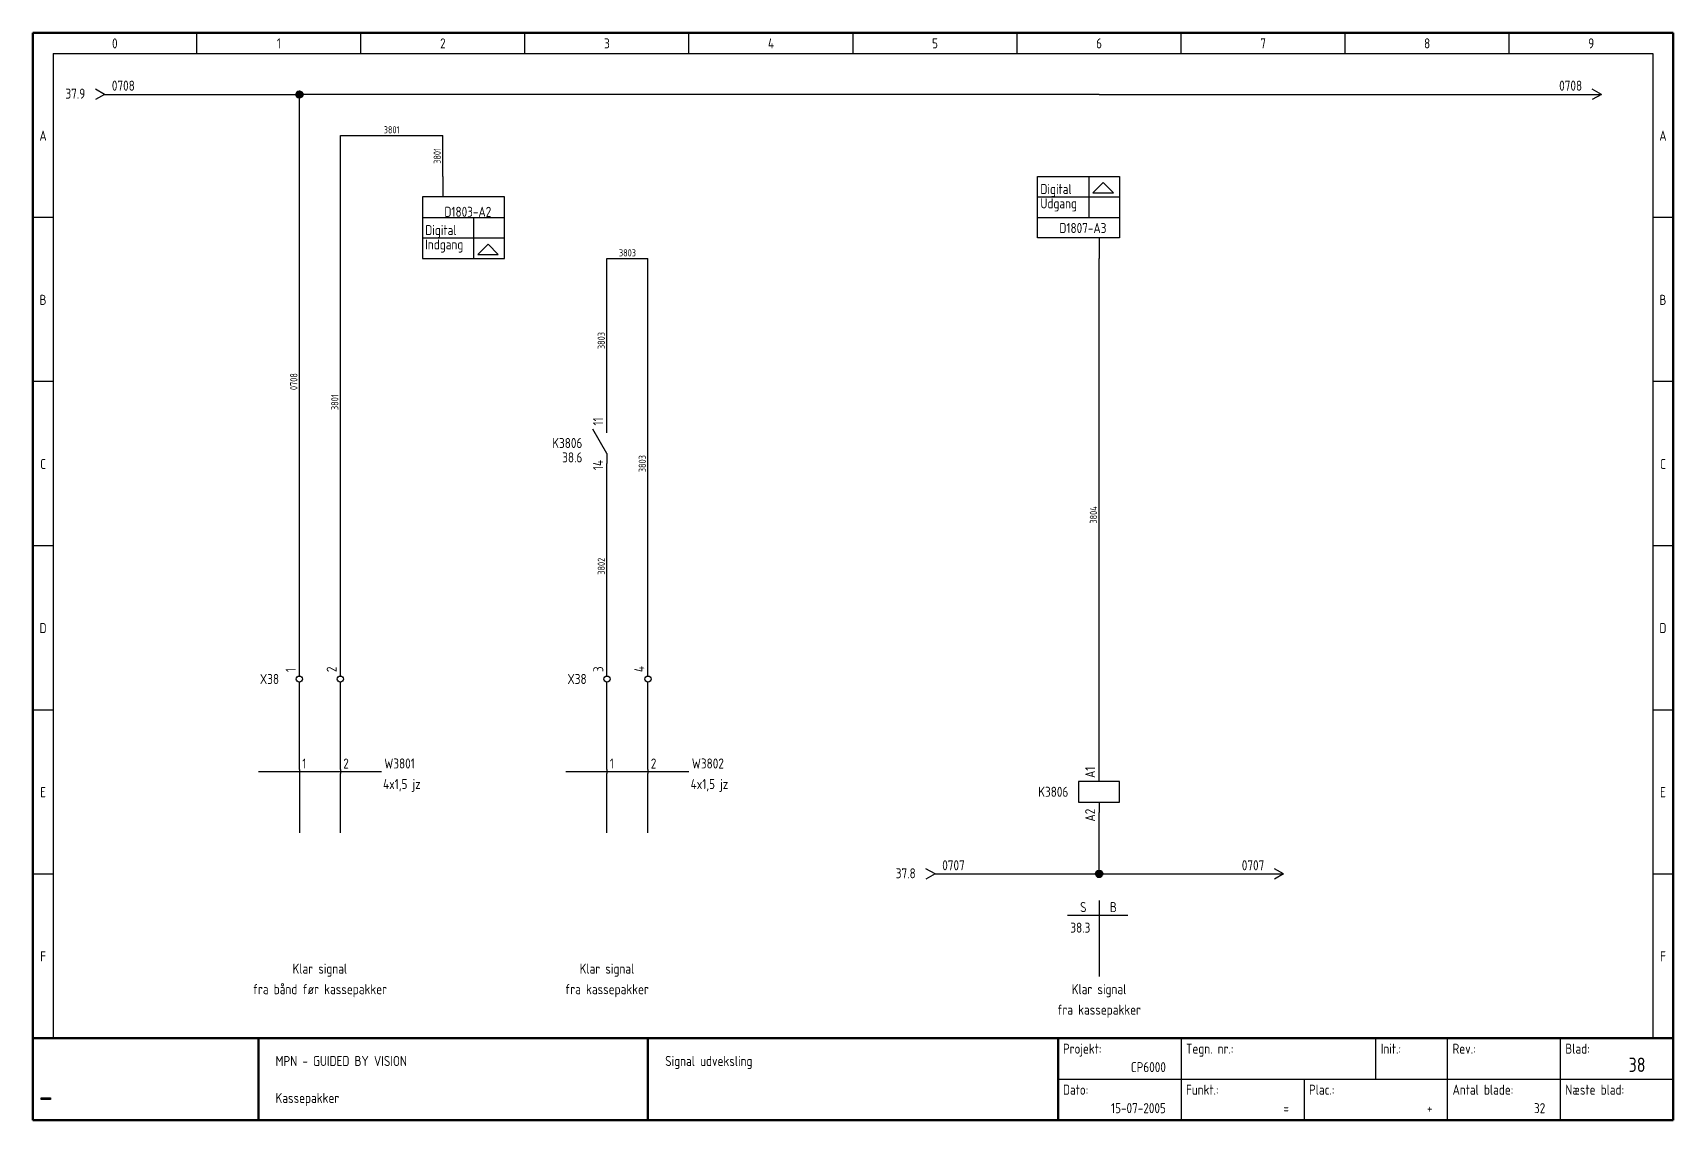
# Model space of a CAD drawing. Header units: millimetres. Extents: x 10 to 410, y 10 to 275.
import ezdxf
from ezdxf.enums import TextEntityAlignment as Align

# ---------------------------------------------------------------- set-up
doc = ezdxf.new("R2010")
doc.units = ezdxf.units.MM
doc.linetypes.add('Caddy_Solid', pattern=[0])
doc.layers.add('2', color=7, linetype='Continuous')
doc.styles.add('Caddy_Vectorfont1p', font='isocp___.ttf', dxfattribs={"width": 0.9})
picture_1 = doc.add_image_def('image1.bmp', size_in_pixel=(51, 10))

# ---------------------------------------------------------------- blocks, each defined once
blk = doc.blocks.new('Blk1')
at = {"linetype": 'Caddy_Solid', "lineweight": 50}
for p, q in [((10, 10), (10, 275)), ((10, 275), (410, 275)), ((410, 275), (410, 10)), ((10, 30), (410, 30)), ((65, 30), (65, 10)), ((160, 30), (160, 10)), ((260, 30), (260, 10)), ((410, 10), (10, 10))]:
    blk.add_line(p, q, dxfattribs=at)
at = {"linetype": 'Caddy_Solid', "lineweight": 25}
for p, q in [((50, 270), (50, 275)), ((90, 270), (90, 275)), ((130, 270), (130, 275)), ((170, 270), (170, 275)), ((210, 270), (210, 275)), ((250, 270), (250, 275)), ((290, 270), (290, 275)), ((330, 270), (330, 275)), ((370, 270), (370, 275)), ((15, 270), (15, 30)), ((15, 270), (405, 270)), ((405, 270), (405, 30)), ((15, 230), (10, 230)), ((410, 230), (405, 230)), ((15, 190), (10, 190)), ((410, 190), (405, 190)), ((15, 150), (10, 150)), ((410, 150), (405, 150)), ((10, 110), (15, 110)), ((405, 110), (410, 110)), ((10, 70), (15, 70)), ((405, 70), (410, 70)), ((10, 30), (15, 30)), ((290, 30), (290, 10)), ((337.5, 20), (337.5, 30)), ((355, 20), (355, 30)), ((382.5, 20), (382.5, 30)), ((405, 30), (410, 30)), ((260, 20), (410, 20)), ((320, 20), (320, 10)), ((355, 10), (355, 20)), ((382.5, 10), (382.5, 20))]:
    blk.add_line(p, q, dxfattribs=at)
at = {"lineweight": 25, "style": 'Caddy_Vectorfont1p', "width": 0.9}
for s, p in [('0', (30, 271.2)), ('1', (70, 271.2)), ('2', (110, 271.2)), ('3', (150, 271.2)), ('4', (190, 271.2)), ('5', (230, 271.2)), ('6', (270, 271.2)), ('7', (310, 271.2)), ('8', (350, 271.2)), ('9', (390, 271.2)), ('A', (12.5, 248.7)), ('A', (407.5, 248.7)), ('B', (12.5, 208.7)), ('B', (407.5, 208.7)), ('C', (12.5, 168.7)), ('C', (407.5, 168.7)), ('D', (12.5, 128.7)), ('D', (407.5, 128.7)), ('E', (12.5, 88.7)), ('E', (407.5, 88.7)), ('F', (12.5, 48.7)), ('F', (407.5, 48.7))]:
    blk.add_text(s, height=2.45, dxfattribs=at).set_placement(p, align=Align.CENTER)
for s, p in [('Projekt:', (261.2, 26.2)), ('Tegn. nr.:', (291.2, 26.2)), ('Init.:', (338.7, 26.2)), ('Rev.:', (356.2, 26.2)), ('Blad:', (383.7, 26.2)), ('MPN - GUIDED BY VISION', (69.2, 23.2)), ('Signal udveksling', (164.2, 23.2)), ('Kassepakker', (69.2, 14.2)), ('Dato:', (261.2, 16.2)), ('Funkt.:', (291.2, 16.2)), ('Plac.:', (321.2, 16.2)), ('Antal blade:', (356.2, 16.2)), ('Næste blad:', (383.7, 16.2))]:
    blk.add_text(s, height=2.45, dxfattribs=at).set_placement(p)
for s, p in [('CP6000', (286.3, 21.7)), ('15-07-2005', (286.3, 11.7)), ('=', (316.3, 11.7)), ('+', (351.3, 11.7)), ('32', (378.8, 11.7))]:
    blk.add_text(s, height=2.45, dxfattribs=at).set_placement(p, align=Align.RIGHT)
at = {"lineweight": 35, "style": 'Caddy_Vectorfont1p', "width": 0.9}
blk.add_text('38', height=3.5, dxfattribs=at).set_placement((403.25, 21.75), align=Align.RIGHT)
image = blk.add_image(picture_1, insert=(12, 15), size_in_units=(2.32, 0.484))
blk = doc.blocks.new('Blk2')
at = {"linetype": 'Caddy_Solid', "lineweight": 25}
for q in [(25.25, 261.25), (25.25, 258.75)]:
    blk.add_line((27.5, 260), q, dxfattribs=at)
at = {"lineweight": 25, "style": 'Caddy_Vectorfont1p', "width": 0.9, "flags": 1}
for tag, p in [('$TAG140020', (29.27, 267.9)), ('$TAG140050', (29.27, 264.4))]:
    blk.add_attdef(tag, p, '', height=2.45, dxfattribs=at)
at = {"lineweight": 25, "style": 'Caddy_Vectorfont1p', "width": 0.9}
blk.add_attdef('$TAG160500', text='', height=2.45, dxfattribs=at).set_placement((22.78, 258.95), align=Align.RIGHT)
blk.add_attdef('$TAG160010', (29.27, 260.9), '', height=2.45, dxfattribs=at)
blk = doc.blocks.new('Blk3')
at = {"linetype": 'Caddy_Solid', "lineweight": 25}
for q in [(390.25, 261.25), (390.25, 258.75)]:
    blk.add_line((392.5, 260), q, dxfattribs=at)
at = {"lineweight": 25, "style": 'Caddy_Vectorfont1p', "width": 0.9, "flags": 1}
for tag, p in [('$TAG140020', (387.79, 267.9)), ('$TAG140050', (387.79, 264.4))]:
    blk.add_attdef(tag, text='', height=2.45, dxfattribs=at).set_placement(p, align=Align.RIGHT)
at = {"lineweight": 25, "style": 'Caddy_Vectorfont1p', "width": 0.9}
blk.add_attdef('$TAG160010', text='', height=2.45, dxfattribs=at).set_placement((387.79, 260.9), align=Align.RIGHT)
blk.add_attdef('$TAG160500', (393.37, 258.95), '', height=2.45, dxfattribs=at)
blk = doc.blocks.new('Blk4')
at = {"linetype": 'Caddy_Solid', "lineweight": 25}
for p, q in [((150, 177.5), (150, 180)), ((150, 172.5), (146.58, 178.42)), ((150, 172.5), (150, 170))]:
    blk.add_line(p, q, dxfattribs=at)
at = {"lineweight": 25, "style": 'Caddy_Vectorfont1p', "width": 0.9}
blk.add_attdef('$TAG175000_00', (149.05, 179.3), '', height=2.45, rotation=90, dxfattribs=at)
for tag, p in [('$TAG160010', (144, 173.8)), ('$TAG160500', (144, 170.3))]:
    blk.add_attdef(tag, text='', height=2.45, dxfattribs=at).set_placement(p, align=Align.RIGHT)
blk.add_attdef('$TAG175000_01', text='', height=2.45, rotation=90, dxfattribs=at).set_placement((149.05, 170.9), align=Align.RIGHT)
blk = doc.blocks.new('Blk5')
at = {"linetype": 'Caddy_Solid', "lineweight": 25}
blk.add_line((75, 95.5), (75, 94.5), dxfattribs=at)
at = {"lineweight": 25, "style": 'Caddy_Vectorfont1p', "width": 0.9}
for tag, p in [('$TAG160210', (75.7, 95.7)), ('$TAG160010', (95.7, 95.7))]:
    blk.add_attdef(tag, p, '', height=2.45, dxfattribs=at)
at = {"lineweight": 25, "style": 'Caddy_Vectorfont1p', "width": 0.9, "flags": 1}
for tag, p in [('$TAG160220', (75.7, 90.7)), ('$TAG160030', (95.7, 90.7)), ('$TAG160230', (75.7, 85.7)), ('$TAG160200', (95.7, 85.7)), ('$TAG160040', (95.7, 80.7)), ('$TAG160101', (95.7, 75.7))]:
    blk.add_attdef(tag, p, '', height=2.45, dxfattribs=at)
blk = doc.blocks.new('Blk6')
at = {"linetype": 'Caddy_Solid', "lineweight": 25}
blk.add_line((85, 95.5), (85, 94.5), dxfattribs=at)
at = {"lineweight": 25, "style": 'Caddy_Vectorfont1p', "width": 0.9}
for tag, p in [('$TAG160210', (85.7, 95.7)), ('$TAG160010', (95.7, 95.7)), ('$TAG160030', (95.7, 90.7)), ('$TAG160200', (95.7, 85.7))]:
    blk.add_attdef(tag, p, '', height=2.45, dxfattribs=at)
at = {"lineweight": 25, "style": 'Caddy_Vectorfont1p', "width": 0.9, "flags": 1}
for tag, p in [('$TAG160220', (85.7, 90.7)), ('$TAG160230', (85.7, 85.7)), ('$TAG160040', (95.7, 80.7)), ('$TAG160101', (95.7, 75.7))]:
    blk.add_attdef(tag, p, '', height=2.45, dxfattribs=at)
blk = doc.blocks.new('Blk7')
at = {"linetype": 'Caddy_Solid', "lineweight": 25}
blk.add_line((150, 95.5), (150, 94.5), dxfattribs=at)
at = {"lineweight": 25, "style": 'Caddy_Vectorfont1p', "width": 0.9}
blk.add_attdef('$TAG160210', (150.7, 95.7), '', height=2.45, dxfattribs=at)
at = {"lineweight": 25, "style": 'Caddy_Vectorfont1p', "width": 0.9, "flags": 1}
for tag, p in [('$TAG160010', (170.7, 95.7)), ('$TAG160220', (150.7, 90.7)), ('$TAG160030', (170.7, 90.7)), ('$TAG160230', (150.7, 85.7)), ('$TAG160200', (170.7, 85.7)), ('$TAG160040', (170.7, 80.7)), ('$TAG160101', (170.7, 75.7))]:
    blk.add_attdef(tag, p, '', height=2.45, dxfattribs=at)
blk = doc.blocks.new('Blk8')
at = {"linetype": 'Caddy_Solid', "lineweight": 25}
blk.add_line((160, 95.5), (160, 94.5), dxfattribs=at)
at = {"lineweight": 25, "style": 'Caddy_Vectorfont1p', "width": 0.9}
for tag, p in [('$TAG160210', (160.7, 95.7)), ('$TAG160010', (170.7, 95.7)), ('$TAG160030', (170.7, 90.7)), ('$TAG160200', (170.7, 85.7))]:
    blk.add_attdef(tag, p, '', height=2.45, dxfattribs=at)
at = {"lineweight": 25, "style": 'Caddy_Vectorfont1p', "width": 0.9, "flags": 1}
for tag, p in [('$TAG160220', (160.7, 90.7)), ('$TAG160230', (160.7, 85.7)), ('$TAG160040', (170.7, 80.7)), ('$TAG160101', (170.7, 75.7))]:
    blk.add_attdef(tag, p, '', height=2.45, dxfattribs=at)
blk = doc.blocks.new('Blk9')
at = {"linetype": 'Caddy_Solid', "lineweight": 25}
for p, q in [((275, 92.5), (265, 92.5)), ((265, 92.5), (265, 87.5)), ((270, 92.5), (270, 95)), ((275, 87.5), (275, 92.5)), ((265, 87.5), (275, 87.5)), ((270, 87.5), (270, 85))]:
    blk.add_line(p, q, dxfattribs=at)
at = {"lineweight": 25, "style": 'Caddy_Vectorfont1p', "width": 0.9}
blk.add_attdef('$TAG175000_00', (269.05, 93.4), '', height=2.45, rotation=90, dxfattribs=at)
for tag, p in [('$TAG160010', (262.5, 88.8)), ('$TAG160030', (262.5, 85.3))]:
    blk.add_attdef(tag, text='', height=2.45, dxfattribs=at).set_placement(p, align=Align.RIGHT)
at = {"lineweight": 25, "style": 'Caddy_Vectorfont1p', "width": 0.9, "flags": 1}
blk.add_attdef('$TAG160040', text='', height=2.45, dxfattribs=at).set_placement((262.5, 81.8), align=Align.RIGHT)
at = {"lineweight": 25, "style": 'Caddy_Vectorfont1p', "width": 0.9}
blk.add_attdef('$TAG175000_01', text='', height=2.45, rotation=90, dxfattribs=at).set_placement((269.05, 85.9), align=Align.RIGHT)
blk = doc.blocks.new('Blk10')
at = {"linetype": 'Caddy_Solid', "lineweight": 25}
for q in [(227.75, 71.25), (227.75, 68.75)]:
    blk.add_line((230, 70), q, dxfattribs=at)
at = {"lineweight": 25, "style": 'Caddy_Vectorfont1p', "width": 0.9, "flags": 1}
for tag, p in [('$TAG140020', (231.76, 77.9)), ('$TAG140050', (231.76, 74.4))]:
    blk.add_attdef(tag, p, '', height=2.45, dxfattribs=at)
at = {"lineweight": 25, "style": 'Caddy_Vectorfont1p', "width": 0.9}
blk.add_attdef('$TAG160010', (231.76, 70.9), '', height=2.45, dxfattribs=at)
blk.add_attdef('$TAG160500', text='', height=2.45, dxfattribs=at).set_placement((225.29, 68.95), align=Align.RIGHT)
blk = doc.blocks.new('Blk11')
at = {"linetype": 'Caddy_Solid', "lineweight": 25}
for q in [(312.75, 71.25), (312.75, 68.75)]:
    blk.add_line((315, 70), q, dxfattribs=at)
at = {"lineweight": 25, "style": 'Caddy_Vectorfont1p', "width": 0.9, "flags": 1}
for tag, p in [('$TAG140020', (310.29, 77.9)), ('$TAG140050', (310.29, 74.4))]:
    blk.add_attdef(tag, text='', height=2.45, dxfattribs=at).set_placement(p, align=Align.RIGHT)
at = {"lineweight": 25, "style": 'Caddy_Vectorfont1p', "width": 0.9}
blk.add_attdef('$TAG160010', text='', height=2.45, dxfattribs=at).set_placement((310.29, 70.9), align=Align.RIGHT)
blk.add_attdef('$TAG160500', (315.87, 68.95), '', height=2.45, dxfattribs=at)
blk = doc.blocks.new('Blk13')
at = {"linetype": 'Caddy_Solid', "lineweight": 25}
for p, q in [((125, 235), (105, 235)), ((105, 235), (105, 220)), ((125, 220), (125, 235)), ((105, 220), (125, 220))]:
    blk.add_line(p, q, dxfattribs=at)
blk = doc.blocks.new('Blk14')
at = {"linetype": 'Caddy_Solid', "lineweight": 25}
blk.add_line((110, 240), (110, 235), dxfattribs=at)
blk = doc.blocks.new('Blk12')
at = {"linetype": 'Caddy_Solid', "lineweight": 25}
for p, q in [((105, 230), (125, 230)), ((117.5, 230), (117.5, 220)), ((105, 225), (125, 225)), ((121, 223.5), (118.5, 221)), ((118.5, 221), (123.5, 221)), ((123.5, 221), (121, 223.5))]:
    blk.add_line(p, q, dxfattribs=at)
for name in ['Blk14', 'Blk13']:
    blk.add_blockref(name, (0, 0, 1))
at = {"lineweight": 25, "style": 'Caddy_Vectorfont1p', "width": 0.9}
for s, p in [('Digital', (105.7, 225.7)), ('Indgang', (105.7, 222.2))]:
    blk.add_text(s, height=2.45, dxfattribs=at).set_placement(p)
blk.add_attdef('$TAG175000_00', (109.05, 238.4), '', height=2.45, rotation=90, dxfattribs=at)
for tag, p in [('$TAG160030', (106.8, 234.7)), ('$TAG160040', (106.8, 231.2)), ('$TAG175100', (121.8, 230.15)), ('$TAG175110', (104.3, 224.15)), ('$TAG160500', (104.3, 217.65)), ('$TAG175120', (104.3, 221.15))]:
    blk.add_attdef(tag, text='', height=2.45, dxfattribs=at).set_placement(p, align=Align.RIGHT)
at = {"lineweight": 25, "style": 'Caddy_Vectorfont1p', "width": 0.9, "flags": 1}
blk.add_attdef('$TAG160010', text='', height=2.45, dxfattribs=at).set_placement((100.96, 229.52), align=Align.RIGHT)
blk = doc.blocks.new('Blk16')
at = {"linetype": 'Caddy_Solid', "lineweight": 25}
for p, q in [((255, 240), (275, 240)), ((255, 225), (255, 240)), ((275, 240), (275, 225)), ((275, 225), (255, 225))]:
    blk.add_line(p, q, dxfattribs=at)
blk = doc.blocks.new('Blk15')
at = {"linetype": 'Caddy_Solid', "lineweight": 25}
for p, q in [((267.5, 240), (267.5, 230)), ((271, 238.5), (268.5, 236)), ((268.5, 236), (273.5, 236)), ((273.5, 236), (271, 238.5)), ((255, 235), (275, 235)), ((255, 230), (275, 230)), ((270, 225), (270, 220))]:
    blk.add_line(p, q, dxfattribs=at)
blk.add_blockref('Blk16', (0, 0, 1))
at = {"lineweight": 25, "style": 'Caddy_Vectorfont1p', "width": 0.9}
for s, p in [('Digital', (255.7, 235.7)), ('Udgang', (255.7, 232.2))]:
    blk.add_text(s, height=2.45, dxfattribs=at).set_placement(p)
at = {"lineweight": 25, "style": 'Caddy_Vectorfont1p', "width": 0.9, "flags": 1}
blk.add_attdef('$TAG160010', text='', height=2.45, dxfattribs=at).set_placement((248.46, 230.55), align=Align.RIGHT)
at = {"lineweight": 25, "style": 'Caddy_Vectorfont1p', "width": 0.9}
for tag, p in [('$TAG175100', (271.8, 226.2)), ('$TAG175110', (251.8, 223.7)), ('$TAG175120', (251.8, 220.2)), ('$TAG160500', (248.46, 216.55))]:
    blk.add_attdef(tag, text='', height=2.45, dxfattribs=at).set_placement(p, align=Align.RIGHT)
blk.add_attdef('$TAG175000_00', text='', height=2.45, rotation=90, dxfattribs=at).set_placement((269.05, 220.9), align=Align.RIGHT)
blk = doc.blocks.new('Blk17')
at = {"linetype": 'Caddy_Solid', "lineweight": 25}
for p, q in [((75, 118.25), (75, 120)), ((75, 115), (75, 116.75))]:
    blk.add_line(p, q, dxfattribs=at)
blk.add_circle((75, 117.5), 0.75, dxfattribs=at)
at = {"lineweight": 25, "style": 'Caddy_Vectorfont1p', "width": 0.9, "flags": 1}
blk.add_attdef('$TAG160410', (77.6, 119.2), '', height=2.45, rotation=90, dxfattribs=at)
at = {"layer": '2', "lineweight": 25, "style": 'Caddy_Vectorfont1p', "width": 0.9}
blk.add_attdef('$TAG160400', (74.1, 119.2), '', height=2.45, rotation=90, dxfattribs=at)
at = {"layer": '2', "lineweight": 25, "style": 'Caddy_Vectorfont1p', "width": 0.9, "flags": 1}
for tag, p in [('$TAG140020', (70.05, 123.3)), ('$TAG140050', (70.05, 119.8)), ('$TAG160030', (70.05, 112.8)), ('$TAG160040', (70.05, 107.8))]:
    blk.add_attdef(tag, text='', height=2.45, dxfattribs=at).set_placement(p, align=Align.RIGHT)
at = {"layer": '2', "lineweight": 25, "style": 'Caddy_Vectorfont1p', "width": 0.9}
blk.add_attdef('$TAG160010', text='', height=2.45, dxfattribs=at).set_placement((70.05, 116.3), align=Align.RIGHT)
blk = doc.blocks.new('Blk18')
at = {"linetype": 'Caddy_Solid', "lineweight": 25}
for p, q in [((150, 118.25), (150, 120)), ((150, 115), (150, 116.75))]:
    blk.add_line(p, q, dxfattribs=at)
blk.add_circle((150, 117.5), 0.75, dxfattribs=at)
at = {"lineweight": 25, "style": 'Caddy_Vectorfont1p', "width": 0.9, "flags": 1}
blk.add_attdef('$TAG160410', (152.6, 119.2), '', height=2.45, rotation=90, dxfattribs=at)
at = {"layer": '2', "lineweight": 25, "style": 'Caddy_Vectorfont1p', "width": 0.9}
blk.add_attdef('$TAG160400', (149.1, 119.2), '', height=2.45, rotation=90, dxfattribs=at)
at = {"layer": '2', "lineweight": 25, "style": 'Caddy_Vectorfont1p', "width": 0.9, "flags": 1}
for tag, p in [('$TAG140020', (145.05, 123.3)), ('$TAG140050', (145.05, 119.8)), ('$TAG160030', (145.05, 112.8)), ('$TAG160040', (145.05, 107.8))]:
    blk.add_attdef(tag, text='', height=2.45, dxfattribs=at).set_placement(p, align=Align.RIGHT)
at = {"layer": '2', "lineweight": 25, "style": 'Caddy_Vectorfont1p', "width": 0.9}
blk.add_attdef('$TAG160010', text='', height=2.45, dxfattribs=at).set_placement((145.05, 116.3), align=Align.RIGHT)
blk = doc.blocks.new('Blk19')
at = {"linetype": 'Caddy_Solid', "lineweight": 25}
for p, q in [((85, 118.25), (85, 120)), ((85, 115), (85, 116.75))]:
    blk.add_line(p, q, dxfattribs=at)
blk.add_circle((85, 117.5), 0.75, dxfattribs=at)
at = {"lineweight": 25, "style": 'Caddy_Vectorfont1p', "width": 0.9, "flags": 1}
blk.add_attdef('$TAG160410', (87.6, 119.2), '', height=2.45, rotation=90, dxfattribs=at)
at = {"layer": '2', "lineweight": 25, "style": 'Caddy_Vectorfont1p', "width": 0.9}
blk.add_attdef('$TAG160400', (84.1, 119.2), '', height=2.45, rotation=90, dxfattribs=at)
at = {"layer": '2', "lineweight": 25, "style": 'Caddy_Vectorfont1p', "width": 0.9, "flags": 1}
for tag, p in [('$TAG140020', (80.05, 123.3)), ('$TAG140050', (80.05, 119.8)), ('$TAG160010', (80.05, 116.3)), ('$TAG160030', (80.05, 112.8)), ('$TAG160040', (80.05, 107.8))]:
    blk.add_attdef(tag, text='', height=2.45, dxfattribs=at).set_placement(p, align=Align.RIGHT)
blk = doc.blocks.new('Blk20')
at = {"linetype": 'Caddy_Solid', "lineweight": 25}
for p, q in [((160, 118.25), (160, 120)), ((160, 115), (160, 116.75))]:
    blk.add_line(p, q, dxfattribs=at)
blk.add_circle((160, 117.5), 0.75, dxfattribs=at)
at = {"lineweight": 25, "style": 'Caddy_Vectorfont1p', "width": 0.9, "flags": 1}
blk.add_attdef('$TAG160410', (162.6, 119.2), '', height=2.45, rotation=90, dxfattribs=at)
at = {"layer": '2', "lineweight": 25, "style": 'Caddy_Vectorfont1p', "width": 0.9}
blk.add_attdef('$TAG160400', (159.1, 119.2), '', height=2.45, rotation=90, dxfattribs=at)
at = {"layer": '2', "lineweight": 25, "style": 'Caddy_Vectorfont1p', "width": 0.9, "flags": 1}
for tag, p in [('$TAG140020', (155.05, 123.3)), ('$TAG140050', (155.05, 119.8)), ('$TAG160010', (155.05, 116.3)), ('$TAG160030', (155.05, 112.8)), ('$TAG160040', (155.05, 107.8))]:
    blk.add_attdef(tag, text='', height=2.45, dxfattribs=at).set_placement(p, align=Align.RIGHT)
blk = doc.blocks.new('Blk21')
at = {"linetype": 'Caddy_Solid', "lineweight": 25}
for p, q in [((262.3, 60), (277, 60)), ((270, 63.5), (270, 45))]:
    blk.add_line(p, q, dxfattribs=at)
at = {"lineweight": 25, "style": 'Caddy_Vectorfont1p', "width": 0.9}
for s, p in [('S', (266.15, 60.7)), ('B', (273.5, 60.7))]:
    blk.add_text(s, height=2.45, dxfattribs=at).set_placement(p, align=Align.CENTER)
blk.add_text('38.3', height=2.45, dxfattribs=at).set_placement((263, 55.7))

msp = doc.modelspace()

# ---------------------------------------------------------------- linework, layer by layer
at = {"linetype": 'Caddy_Solid', "lineweight": 25}
for p, q in [((27.5, 260), (75, 260)), ((270, 260), (75, 260)), ((75, 120), (75, 260)), ((75, 120), (75, 260)), ((270, 260), (392.5, 260)), ((85, 250), (110, 250)), ((85, 120), (85, 250)), ((85, 120), (85, 250)), ((110, 240), (110, 250)), ((150, 220), (160, 220)), ((150, 180), (150, 220)), ((160, 120), (160, 220)), ((160, 120), (160, 220)), ((270, 95), (270, 220)), ((150, 120), (150, 170)), ((150, 120), (150, 170)), ((75, 107.5), (75, 115)), ((75, 95.5), (75, 115)), ((85, 107.5), (85, 115)), ((85, 95.5), (85, 115)), ((150, 107.5), (150, 115)), ((150, 95.5), (150, 115)), ((160, 107.5), (160, 115)), ((160, 95.5), (160, 115)), ((65, 95), (95, 95)), ((75, 94.5), (75, 80)), ((85, 80), (85, 94.5)), ((140, 95), (170, 95)), ((150, 80), (150, 94.5)), ((160, 80), (160, 94.5)), ((270, 70), (270, 85)), ((230, 70), (270, 70)), ((270, 70), (315, 70))]:
    msp.add_line(p, q, dxfattribs=at)
at = {"lineweight": 40}
for centre, radius in [((75, 260), 0.8), ((75, 260), 0.6), ((75, 260), 0.4), ((270, 70), 0.8), ((270, 70), 0.6), ((270, 70), 0.4)]:
    msp.add_circle(centre, radius, dxfattribs=at)

# ---------------------------------------------------------------- block references
for name in ['Blk1', 'Blk21']:
    msp.add_blockref(name, (0, 0, 1))
ref = msp.add_blockref('Blk2', (0, 0, 1))
ref.add_attrib('$TAG160010', '0708', (29.27, 260.9), dxfattribs={"lineweight": 25, "height": 2.45, "style": 'Caddy_Vectorfont1p', "width": 0.9})
ref.add_attrib('$TAG160500', '37.9', dxfattribs={"lineweight": 25, "height": 2.45, "style": 'Caddy_Vectorfont1p', "width": 0.9}).set_placement((22.78, 258.95), align=Align.RIGHT)
ref = msp.add_blockref('Blk3', (0, 0, 1))
ref.add_attrib('$TAG160010', '0708', dxfattribs={"lineweight": 25, "height": 2.45, "style": 'Caddy_Vectorfont1p', "width": 0.9}).set_placement((387.79, 260.9), align=Align.RIGHT)
ref = msp.add_blockref('Blk12', (0, 0, 1))
ref.add_attrib('$TAG175100', 'D1803-A2', dxfattribs={"lineweight": 25, "height": 2.45, "style": 'Caddy_Vectorfont1p', "width": 0.9}).set_placement((121.8, 230.15), align=Align.RIGHT)
ref = msp.add_blockref('Blk15', (0, 0, 1))
ref.add_attrib('$TAG175100', 'D1807-A3', dxfattribs={"lineweight": 25, "height": 2.45, "style": 'Caddy_Vectorfont1p', "width": 0.9}).set_placement((271.8, 226.2), align=Align.RIGHT)
ref = msp.add_blockref('Blk4', (0, 0, 1))
ref.add_attrib('$TAG160010', 'K3806', dxfattribs={"lineweight": 25, "height": 2.45, "style": 'Caddy_Vectorfont1p', "width": 0.9}).set_placement((144, 173.8), align=Align.RIGHT)
ref.add_attrib('$TAG160500', '38.6', dxfattribs={"lineweight": 25, "height": 2.45, "style": 'Caddy_Vectorfont1p', "width": 0.9}).set_placement((144, 170.3), align=Align.RIGHT)
ref.add_attrib('$TAG175000_00', '11', (149.05, 179.3), dxfattribs={"lineweight": 25, "height": 2.45, "rotation": 90, "style": 'Caddy_Vectorfont1p', "width": 0.9})
ref.add_attrib('$TAG175000_01', '14', dxfattribs={"lineweight": 25, "height": 2.45, "rotation": 90, "style": 'Caddy_Vectorfont1p', "width": 0.9}).set_placement((149.05, 170.9), align=Align.RIGHT)
ref = msp.add_blockref('Blk17', (0, 0, 1))
ref.add_attrib('$TAG160010', 'X38', dxfattribs={"layer": '2', "lineweight": 25, "height": 2.45, "style": 'Caddy_Vectorfont1p', "width": 0.9}).set_placement((70.05, 116.3), align=Align.RIGHT)
ref.add_attrib('$TAG160400', '1', (74.1, 119.2), dxfattribs={"layer": '2', "lineweight": 25, "height": 2.45, "rotation": 90, "style": 'Caddy_Vectorfont1p', "width": 0.9})
ref = msp.add_blockref('Blk19', (0, 0, 1))
ref.add_attrib('$TAG160400', '2', (84.1, 119.2), dxfattribs={"layer": '2', "lineweight": 25, "height": 2.45, "rotation": 90, "style": 'Caddy_Vectorfont1p', "width": 0.9})
ref = msp.add_blockref('Blk18', (0, 0, 1))
ref.add_attrib('$TAG160010', 'X38', dxfattribs={"layer": '2', "lineweight": 25, "height": 2.45, "style": 'Caddy_Vectorfont1p', "width": 0.9}).set_placement((145.05, 116.3), align=Align.RIGHT)
ref.add_attrib('$TAG160400', '3', (149.1, 119.2), dxfattribs={"layer": '2', "lineweight": 25, "height": 2.45, "rotation": 90, "style": 'Caddy_Vectorfont1p', "width": 0.9})
ref = msp.add_blockref('Blk20', (0, 0, 1))
ref.add_attrib('$TAG160400', '4', (159.1, 119.2), dxfattribs={"layer": '2', "lineweight": 25, "height": 2.45, "rotation": 90, "style": 'Caddy_Vectorfont1p', "width": 0.9})
ref = msp.add_blockref('Blk5', (0, 0, 1))
ref.add_attrib('$TAG160010', 'W3801', (95.7, 95.7), dxfattribs={"lineweight": 25, "height": 2.45, "style": 'Caddy_Vectorfont1p', "width": 0.9})
ref.add_attrib('$TAG160210', '1', (75.7, 95.7), dxfattribs={"lineweight": 25, "height": 2.45, "style": 'Caddy_Vectorfont1p', "width": 0.9})
ref = msp.add_blockref('Blk6', (0, 0, 1))
ref.add_attrib('$TAG160010', 'W3801', (95.7, 95.7), dxfattribs={"lineweight": 25, "height": 2.45, "style": 'Caddy_Vectorfont1p', "width": 0.9})
ref.add_attrib('$TAG160210', '2', (85.7, 95.7), dxfattribs={"lineweight": 25, "height": 2.45, "style": 'Caddy_Vectorfont1p', "width": 0.9})
ref = msp.add_blockref('Blk7', (0, 0, 1))
ref.add_attrib('$TAG160210', '1', (150.7, 95.7), dxfattribs={"lineweight": 25, "height": 2.45, "style": 'Caddy_Vectorfont1p', "width": 0.9})
ref = msp.add_blockref('Blk8', (0, 0, 1))
ref.add_attrib('$TAG160010', 'W3802', (170.7, 95.7), dxfattribs={"lineweight": 25, "height": 2.45, "style": 'Caddy_Vectorfont1p', "width": 0.9})
ref.add_attrib('$TAG160210', '2', (160.7, 95.7), dxfattribs={"lineweight": 25, "height": 2.45, "style": 'Caddy_Vectorfont1p', "width": 0.9})
ref = msp.add_blockref('Blk9', (0, 0, 1))
ref.add_attrib('$TAG160010', 'K3806', dxfattribs={"lineweight": 25, "height": 2.45, "style": 'Caddy_Vectorfont1p', "width": 0.9}).set_placement((262.5, 88.8), align=Align.RIGHT)
ref.add_attrib('$TAG175000_00', 'A1', (269.05, 93.4), dxfattribs={"lineweight": 25, "height": 2.45, "rotation": 90, "style": 'Caddy_Vectorfont1p', "width": 0.9})
ref.add_attrib('$TAG175000_01', 'A2', dxfattribs={"lineweight": 25, "height": 2.45, "rotation": 90, "style": 'Caddy_Vectorfont1p', "width": 0.9}).set_placement((269.05, 85.9), align=Align.RIGHT)
ref = msp.add_blockref('Blk10', (0, 0, 1))
ref.add_attrib('$TAG160010', '0707', (231.76, 70.9), dxfattribs={"lineweight": 25, "height": 2.45, "style": 'Caddy_Vectorfont1p', "width": 0.9})
ref.add_attrib('$TAG160500', '37.8', dxfattribs={"lineweight": 25, "height": 2.45, "style": 'Caddy_Vectorfont1p', "width": 0.9}).set_placement((225.29, 68.95), align=Align.RIGHT)
ref = msp.add_blockref('Blk11', (0, 0, 1))
ref.add_attrib('$TAG160010', '0707', dxfattribs={"lineweight": 25, "height": 2.45, "style": 'Caddy_Vectorfont1p', "width": 0.9}).set_placement((310.29, 70.9), align=Align.RIGHT)

# ---------------------------------------------------------------- texts
at = {"lineweight": 25, "style": 'Caddy_Vectorfont1p', "width": 0.9}
for s, height, p in [('3801', 1.75, (97.5, 250.5)), ('3803', 1.75, (155, 220.5)), ('4x1,5 jz', 2.45, (100, 90.7)), ('4x1,5 jz', 2.45, (175, 90.7)), ('Klar signal', 2.45, (80, 45.7)), ('Klar signal', 2.45, (150, 45.7)), ('fra bånd før kassepakker', 2.45, (80, 40.7)), ('fra kassepakker', 2.45, (150, 40.7)), ('Klar signal', 2.45, (270, 40.7)), ('fra kassepakker', 2.45, (270, 35.7))]:
    msp.add_text(s, height=height, dxfattribs=at).set_placement(p, align=Align.CENTER)
for s, p in [('3801', (109.5, 245)), ('3803', (149.5, 200)), ('0708', (74.5, 190)), ('3801', (84.5, 185)), ('3803', (159.5, 170)), ('3804', (269.5, 157.5)), ('3802', (149.5, 145))]:
    msp.add_text(s, height=1.75, rotation=90, dxfattribs=at).set_placement(p, align=Align.CENTER)

doc.saveas('drawing.dxf')
